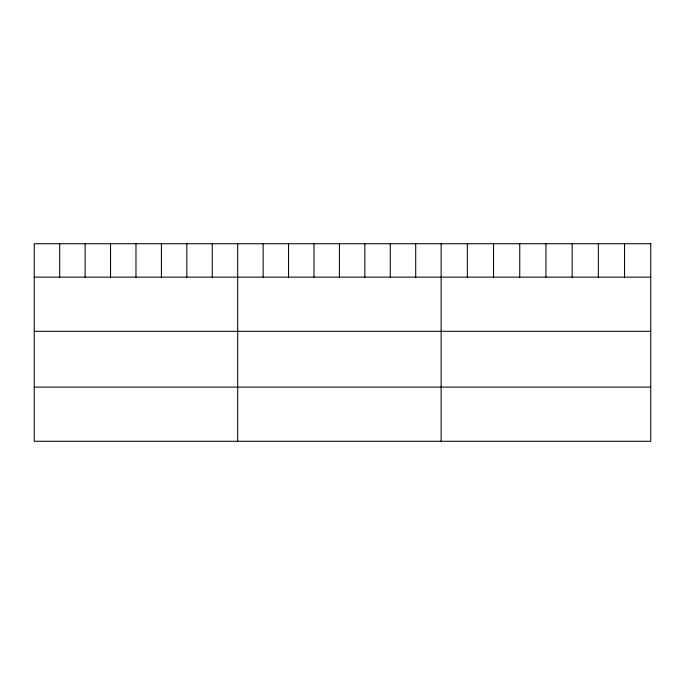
<?xml version="1.0" encoding="UTF-8"?>
<svg xmlns="http://www.w3.org/2000/svg" width="685" height="685" viewBox="0 0 685 685"><rect width="100%" height="100%" fill="white"/><g stroke="black" fill="none" stroke-linecap="round" stroke-linejoin="round"><path stroke-width="1.03" d="M34.25 277.142L650.75 277.142M34.25 331.309L650.75 331.309M34.25 387.111L650.75 387.111M624.549 243.723L624.549 277.142M598.347 243.723L598.347 277.142M572.146 243.723L572.146 277.142M545.945 243.723L545.945 277.142M519.744 243.723L519.744 277.142M493.542 243.723L493.542 277.142M467.341 243.723L467.341 277.142M441.14 243.723L441.14 441.277M415.709 243.723L415.709 277.142M390.279 243.723L390.279 277.142M364.848 243.723L364.848 277.142M339.417 243.723L339.417 277.142M313.987 243.723L313.987 277.142M288.556 243.723L288.556 277.142M263.126 243.723L263.126 277.142M237.695 243.723L237.695 441.277M212.264 243.723L212.264 277.142M186.834 243.723L186.834 277.142M161.403 243.723L161.403 277.142M135.972 243.723L135.972 277.142M110.542 243.723L110.542 277.142M85.111 243.723L85.111 277.142M59.681 243.723L59.681 277.142M650.75 243.723L34.25 243.723L34.25 441.277L650.75 441.277L650.75 243.723"/></g></svg>
